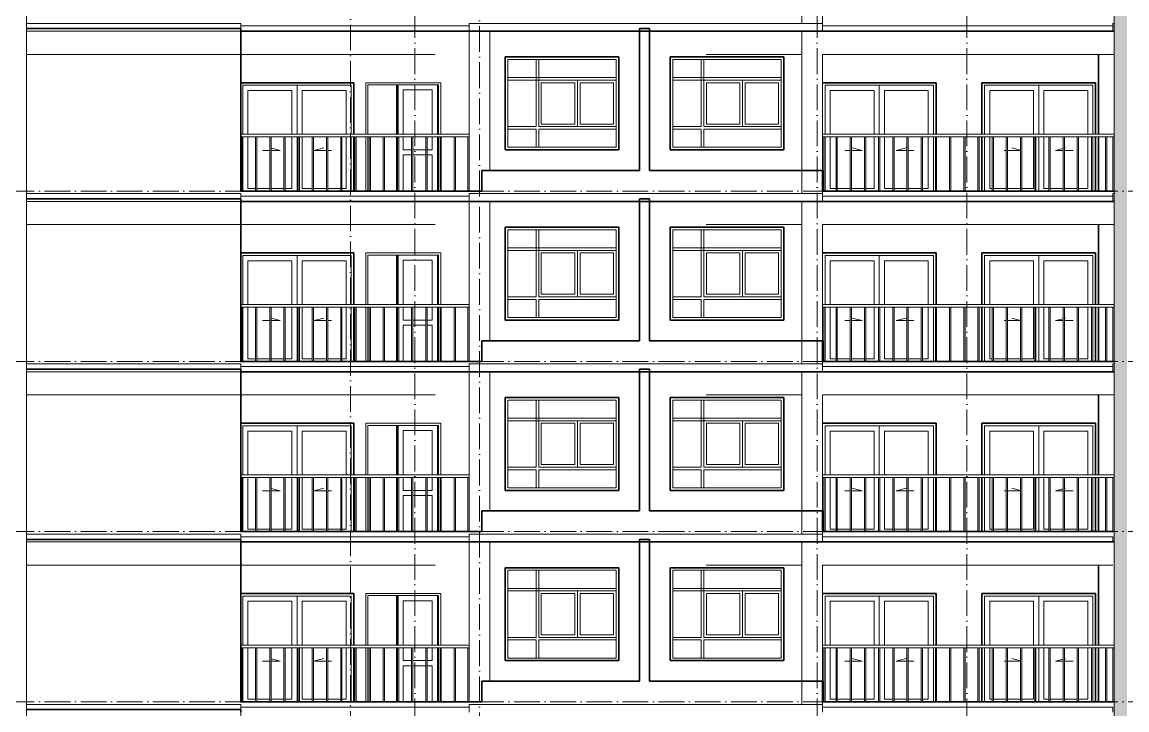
# Model space of a CAD drawing. Header units: millimetres. Extents: x -12680 to 112808, y -16580 to 93550.
# Drawn here: x 1588 to 23001, y 21745 to 35075 of the extents above; entities that cross this region are included whole.
import ezdxf

# ---------------------------------------------------------------- set-up
doc = ezdxf.new("R2010")
doc.units = ezdxf.units.MM
doc.linetypes.add('Grid Line', pattern=[14, 10, -2, 0, -2])
for name, color, linetype, lineweight in [('CUA', 31, 'Continuous', 9), ('HATCH-TUONG', 152, 'Continuous', 9), ('NET CAT', 3, 'Continuous', 5), ('NET CATConcrete', 3, 'Continuous', 5), ('NET THAY 1', 41, 'Continuous', 5), ('NET THAY 2', 55, 'Continuous', 5), ('NET-CAT', 3, 'Continuous', 9), ('NET-THAY', 2, 'Continuous', 15), ('TRUC', 225, 'Continuous', 5)]:
    doc.layers.add(name, color=color, linetype=linetype, lineweight=lineweight)

# ---------------------------------------------------------------- blocks, each defined once
blk = doc.blocks.new('ALC1807-ASCENT PLAZA-TANG DIEN HINH_rvt-1-MẶT CẮT B-B')
at = {"layer": 'NET-THAY', "color": 10}
for p, q in [((5575, 21850), (1676, 21850)), ((5575, 21850), (5825, 21850)), ((5825, 21850), (5825, 18700))]:
    blk.add_line(p, q, dxfattribs=at)
blk = doc.blocks.new('CUA LO GIA _LUA_ - CUA LO GIA _LUA_-78615-MẶT CẮT B-B')
at = {"layer": 'CUA', "color": 50}
for p, q in [((8016, 24000), (5825, 24000)), ((8016, 24000), (8016, 23000)), ((6916, 23950), (5866, 23950)), ((5866, 23000), (5866, 23950)), ((5866, 23950), (5866, 23000)), ((5866, 23950), (7966, 23950)), ((5966, 23850), (5966, 23000)), ((5966, 23850), (6816, 23850)), ((6816, 23000), (6816, 23850)), ((6916, 23950), (6916, 23000)), ((7016, 23850), (7866, 23850)), ((7016, 23850), (7016, 23000)), ((7866, 23000), (7866, 23850)), ((7966, 23000), (7966, 23950)), ((5866, 21900), (5866, 22950)), ((5866, 22950), (5866, 21900)), ((5966, 22950), (5966, 21950)), ((6816, 21950), (6816, 22950)), ((6916, 22950), (6916, 21900)), ((7016, 22950), (7016, 21950)), ((7866, 21950), (7866, 22950)), ((7966, 21900), (7966, 22950)), ((8016, 22950), (8016, 21900)), ((6587, 22689), (6413, 22735)), ((7244, 22689), (7437, 22740)), ((6247, 22689), (6388, 22689)), ((6413, 22689), (6587, 22689)), ((7488, 22689), (7244, 22689)), ((7584, 22689), (7513, 22689)), ((5966, 21950), (6113, 21950)), ((6138, 21950), (6388, 21950)), ((6413, 21950), (6663, 21950)), ((6688, 21950), (6816, 21950)), ((7016, 21950), (7213, 21950)), ((7238, 21950), (7488, 21950)), ((7513, 21950), (7763, 21950)), ((7788, 21950), (7866, 21950))]:
    blk.add_line(p, q, dxfattribs=at)
blk = doc.blocks.new('CUA SAN PHOI LUA - CUA SAN PHOI LUA 2-216031-MẶT CẮT B-B')
at = {"layer": 'CUA', "color": 50}
for p, q in [((8251, 24000), (8251, 23000)), ((9701, 24000), (8251, 24000)), ((9701, 23000), (9701, 24000)), ((8291, 23960), (8291, 23000)), ((8291, 23960), (9661, 23960)), ((8876, 23000), (8876, 23960)), ((8976, 23860), (9536, 23860)), ((8976, 23860), (8976, 23000)), ((9536, 23000), (9536, 23860)), ((9636, 23960), (9636, 23000)), ((9661, 23960), (9661, 23000)), ((8251, 22950), (8251, 21900)), ((8291, 22950), (8291, 21900)), ((8976, 22950), (8976, 22700)), ((9536, 22700), (9536, 22950)), ((9636, 22950), (9636, 21900)), ((9661, 22950), (9661, 21900)), ((8976, 22700), (9138, 22700)), ((9163, 22700), (9413, 22700)), ((9438, 22700), (9536, 22700)), ((8976, 22600), (8976, 21900)), ((9138, 22600), (8976, 22600)), ((9413, 22600), (9163, 22600)), ((9536, 22600), (9438, 22600)), ((9536, 21900), (9536, 22600))]:
    blk.add_line(p, q, dxfattribs=at)
blk = doc.blocks.new('X-PHONG NGU 2 - X-PHONG NGU 2_Recovery_ 3-60238-MẶT CẮT B-B')
at = {"layer": 'CUA', "color": 50}
for p, q in [((10951, 24500), (10951, 22700)), ((13151, 24500), (10951, 24500)), ((11001, 24450), (13101, 24450)), ((11001, 22750), (11001, 24450)), ((11601, 24450), (11551, 24450)), ((11551, 24450), (11551, 23150)), ((11601, 23150), (11601, 24450)), ((13101, 24450), (13101, 22750)), ((13151, 22700), (13151, 24500)), ((13101, 24100), (11001, 24100)), ((11001, 24100), (11001, 24050)), ((11001, 24050), (13101, 24050)), ((12351, 24050), (11601, 24050)), ((11601, 24050), (11601, 23150)), ((11651, 23200), (11651, 24000)), ((11651, 24000), (12301, 24000)), ((12301, 24000), (12301, 23200)), ((12351, 23150), (12351, 24050)), ((12401, 24000), (13051, 24000)), ((12401, 23200), (12401, 24000)), ((13051, 24000), (13051, 23200)), ((13101, 24050), (13101, 24100)), ((11551, 23150), (11001, 23150)), ((11001, 23150), (11001, 23100)), ((13101, 23150), (11601, 23150)), ((11601, 23150), (12351, 23150)), ((12301, 23200), (11651, 23200)), ((13051, 23200), (12401, 23200)), ((13101, 23100), (13101, 23150)), ((11001, 23100), (11551, 23100)), ((11551, 23100), (11551, 22750)), ((11601, 22750), (11601, 23100)), ((11601, 23100), (13101, 23100)), ((10951, 22700), (13151, 22700)), ((13101, 22750), (11001, 22750)), ((11551, 22750), (11601, 22750))]:
    blk.add_line(p, q, dxfattribs=at)
blk = doc.blocks.new('Railing - 25mm-V294-MẶT CẮT B-B')
at = {"layer": 'NET THAY 2', "color": 50, "lineweight": 9}
for p, q in [((1038, 22950), (1038, 21900)), ((1063, 21900), (1063, 22950))]:
    blk.add_line(p, q, dxfattribs=at)
blk = doc.blocks.new('Railing - 25mm-V293-MẶT CẮT B-B')
at = {"layer": 'NET THAY 2', "color": 50, "lineweight": 9}
blk.add_line((1313, 22950), (1313, 21900), dxfattribs=at)
blk = doc.blocks.new('Railing - Railing-216247-MẶT CẮT B-B')
at = {"extrusion": (0, 0, -1), "zscale": -1}
for name, p in [('Railing - 25mm-V294-MẶT CẮT B-B', (-6901, 0)), ('Railing - 25mm-V293-MẶT CẮT B-B', (-7163, 0)), ('Railing - 25mm-V294-MẶT CẮT B-B', (-7176, 0)), ('Railing - 25mm-V294-MẶT CẮT B-B', (-7451, 0)), ('Railing - 25mm-V294-MẶT CẮT B-B', (-7726, 0)), ('Railing - 25mm-V294-MẶT CẮT B-B', (-8001, 0)), ('Railing - 25mm-V294-MẶT CẮT B-B', (-8276, 0)), ('Railing - 25mm-V294-MẶT CẮT B-B', (-8551, 0)), ('Railing - 25mm-V294-MẶT CẮT B-B', (-8826, 0)), ('Railing - 25mm-V294-MẶT CẮT B-B', (-9101, 0)), ('Railing - 25mm-V294-MẶT CẮT B-B', (-9376, 0)), ('Railing - 25mm-V294-MẶT CẮT B-B', (-9651, 0)), ('Railing - 25mm-V294-MẶT CẮT B-B', (-9926, 0)), ('Railing - 25mm-V294-MẶT CẮT B-B', (-10201, 0)), ('Railing - 25mm-V294-MẶT CẮT B-B', (-10476, 0)), ('Railing - 25mm-V294-MẶT CẮT B-B', (-10751, 0)), ('Railing - 25mm-V294-MẶT CẮT B-B', (-11026, 0)), ('Railing - 25mm-V294-MẶT CẮT B-B', (-11289, 0))]:
    blk.add_blockref(name, p, dxfattribs=at)
blk = doc.blocks.new('Top Rail Type - Top Rail_Internal_-216248-MẶT CẮT B-B')
at = {"layer": 'NET THAY 1', "color": 50, "lineweight": 9}
for p, q in [((10251, 23000), (5825, 23000)), ((5825, 22950), (10251, 22950)), ((10251, 23000), (10251, 22950))]:
    blk.add_line(p, q, dxfattribs=at)
blk = doc.blocks.new('CUA LO GIA _LUA_ - CUA LO GIA _LUA_-V296-MẶT CẮT B-B')
at = {"layer": 'CUA', "color": 50}
for p, q in [((19301, 24000), (17101, 24000)), ((19301, 24000), (19301, 23000)), ((18201, 23950), (17151, 23950)), ((17151, 23000), (17151, 23950)), ((17151, 23950), (17151, 23000)), ((17151, 23950), (19251, 23950)), ((17251, 23850), (17251, 23000)), ((17251, 23850), (18101, 23850)), ((18101, 23000), (18101, 23850)), ((18201, 23950), (18201, 23000)), ((18301, 23850), (19151, 23850)), ((18301, 23850), (18301, 23000)), ((19151, 23000), (19151, 23850)), ((19251, 23000), (19251, 23950)), ((17151, 21900), (17151, 22950)), ((17151, 22950), (17151, 21900)), ((17251, 22950), (17251, 21950)), ((18101, 21950), (18101, 22950)), ((18301, 22950), (18301, 21950)), ((19151, 21950), (19151, 22950)), ((19251, 21900), (19251, 22950)), ((17872, 22689), (17679, 22740)), ((18529, 22689), (18722, 22740)), ((17532, 22689), (17638, 22689)), ((17663, 22689), (17872, 22689)), ((18738, 22689), (18529, 22689)), ((18869, 22689), (18763, 22689)), ((17251, 21950), (17363, 21950)), ((17388, 21950), (17638, 21950)), ((17663, 21950), (17913, 21950)), ((17938, 21950), (18101, 21950)), ((18301, 21950), (18463, 21950)), ((18488, 21950), (18738, 21950)), ((18763, 21950), (19013, 21950)), ((19038, 21950), (19151, 21950))]:
    blk.add_line(p, q, dxfattribs=at)
blk = doc.blocks.new('CUA LO GIA _LUA_ - CUA LO GIA _LUA_-V297-MẶT CẮT B-B')
at = {"layer": 'CUA', "color": 50}
for p, q in [((22391, 24000), (20191, 24000)), ((20191, 23000), (20191, 24000)), ((22391, 24000), (22391, 23000)), ((21291, 23950), (20241, 23950)), ((20241, 23000), (20241, 23950)), ((20241, 23950), (20241, 23000)), ((20241, 23950), (22341, 23950)), ((20341, 23850), (20341, 23000)), ((20341, 23850), (21191, 23850)), ((21191, 23000), (21191, 23850)), ((21291, 23950), (21291, 23000)), ((21391, 23850), (22241, 23850)), ((21391, 23850), (21391, 23000)), ((22241, 23000), (22241, 23850)), ((22341, 23000), (22341, 23950)), ((20191, 21900), (20191, 22950)), ((20241, 21900), (20241, 22950)), ((20241, 22950), (20241, 21900)), ((20341, 22950), (20341, 21950)), ((21191, 21950), (21191, 22950)), ((21291, 22950), (21291, 21900)), ((21391, 22950), (21391, 21950)), ((22241, 21950), (22241, 22950)), ((22341, 21900), (22341, 22950)), ((22391, 22950), (22391, 21900)), ((20938, 22695), (20769, 22740)), ((21619, 22689), (21763, 22727)), ((21788, 22734), (21812, 22740)), ((20622, 22689), (20663, 22689)), ((20688, 22689), (20938, 22689)), ((21763, 22689), (21619, 22689)), ((21959, 22689), (21788, 22689)), ((20341, 21950), (20388, 21950)), ((20413, 21950), (20663, 21950)), ((20688, 21950), (20938, 21950)), ((20963, 21950), (21191, 21950)), ((21391, 21950), (21488, 21950)), ((21513, 21950), (21763, 21950)), ((21788, 21950), (22038, 21950)), ((22063, 21950), (22241, 21950))]:
    blk.add_line(p, q, dxfattribs=at)
blk = doc.blocks.new('Railing - 25mm-V298-MẶT CẮT B-B')
at = {"layer": 'NET THAY 2', "color": 50, "lineweight": 9}
for p, q in [((22588, 21900), (22588, 22950)), ((22613, 21900), (22613, 22950))]:
    blk.add_line(p, q, dxfattribs=at)
blk = doc.blocks.new('Railing - 25mm-V299-MẶT CẮT B-B')
at = {"layer": 'NET THAY 2', "color": 50, "lineweight": 9}
blk.add_line((22726, 21900), (22726, 22950), dxfattribs=at)
blk = doc.blocks.new('Railing - 25mm-V300-MẶT CẮT B-B')
at = {"layer": 'NET THAY 2', "color": 50, "lineweight": 9}
blk.add_line((17126, 21900), (17126, 22950), dxfattribs=at)
blk = doc.blocks.new('Railing - Railing-216691-MẶT CẮT B-B')
for name, p in [('Railing - 25mm-V300-MẶT CẮT B-B', (0, 0)), ('Railing - 25mm-V298-MẶT CẮT B-B', (-5225, 0)), ('Railing - 25mm-V298-MẶT CẮT B-B', (-4950, 0)), ('Railing - 25mm-V298-MẶT CẮT B-B', (-4675, 0)), ('Railing - 25mm-V298-MẶT CẮT B-B', (-4400, 0)), ('Railing - 25mm-V298-MẶT CẮT B-B', (-4125, 0)), ('Railing - 25mm-V298-MẶT CẮT B-B', (-3850, 0)), ('Railing - 25mm-V298-MẶT CẮT B-B', (-3575, 0)), ('Railing - 25mm-V298-MẶT CẮT B-B', (-3300, 0)), ('Railing - 25mm-V298-MẶT CẮT B-B', (-3025, 0)), ('Railing - 25mm-V298-MẶT CẮT B-B', (-2750, 0)), ('Railing - 25mm-V298-MẶT CẮT B-B', (-2475, 0)), ('Railing - 25mm-V298-MẶT CẮT B-B', (-2200, 0)), ('Railing - 25mm-V298-MẶT CẮT B-B', (-1925, 0)), ('Railing - 25mm-V298-MẶT CẮT B-B', (-1650, 0)), ('Railing - 25mm-V298-MẶT CẮT B-B', (-1375, 0)), ('Railing - 25mm-V298-MẶT CẮT B-B', (-1100, 0)), ('Railing - 25mm-V298-MẶT CẮT B-B', (-825, 0)), ('Railing - 25mm-V298-MẶT CẮT B-B', (-550, 0)), ('Railing - 25mm-V298-MẶT CẮT B-B', (-275, 0)), ('Railing - 25mm-V298-MẶT CẮT B-B', (0, 0)), ('Railing - 25mm-V299-MẶT CẮT B-B', (0, 0))]:
    blk.add_blockref(name, p)
blk = doc.blocks.new('Top Rail Type - Top Rail_Internal_-216692-MẶT CẮT B-B')
at = {"layer": 'NET THAY 1', "color": 50, "lineweight": 9}
for p, q in [((22751, 23000), (17101, 23000)), ((22751, 22950), (17101, 22950))]:
    blk.add_line(p, q, dxfattribs=at)
blk = doc.blocks.new('ALC1807-ASCENT PLAZA-TANG DIEN HINH-TANG 5_rvt-1-MẶT CẮT B-B')
at = {"layer": 'NET-THAY', "color": 130, "lineweight": 35}
for p, q in [((5575, 25050), (1676, 25050)), ((5575, 25050), (5825, 25050)), ((5825, 25050), (5825, 21900)), ((13551, 22300), (13551, 25050)), ((13551, 25050), (13751, 25050)), ((13751, 25050), (13751, 22300)), ((10951, 22700), (10951, 24500)), ((10951, 24500), (13151, 24500)), ((13151, 24500), (13151, 22700)), ((14151, 22700), (14151, 24500)), ((14151, 24500), (16351, 24500)), ((16351, 24500), (16351, 22700)), ((22451, 24550), (22451, 23000)), ((5825, 24000), (8016, 24000)), ((8016, 24000), (8016, 23000)), ((17101, 24000), (19301, 24000)), ((19301, 24000), (19301, 23000)), ((20191, 23000), (20191, 24000)), ((20191, 24000), (22391, 24000)), ((22391, 24000), (22391, 23000)), ((8851, 23000), (8851, 23960)), ((8016, 22950), (8016, 21900)), ((8851, 21900), (8851, 22950)), ((20191, 21900), (20191, 22950)), ((22391, 22950), (22391, 21900)), ((22451, 22950), (22451, 21900)), ((13151, 22700), (10951, 22700)), ((16351, 22700), (14151, 22700)), ((13551, 22300), (10501, 22300)), ((10501, 22300), (10501, 21900)), ((17101, 22300), (13751, 22300)), ((17101, 21900), (17101, 22300)), ((10501, 21900), (5825, 21900)), ((22751, 21900), (17101, 21900)), ((1676, 21750), (5575, 21750)), ((5825, 21750), (5575, 21750)), ((5825, 21750), (5825, 21700))]:
    blk.add_line(p, q, dxfattribs=at)
at = {"color": 130, "lineweight": 35}
for name, p in [('X-PHONG NGU 2 - X-PHONG NGU 2_Recovery_ 3-60238-MẶT CẮT B-B', (0, 0)), ('X-PHONG NGU 2 - X-PHONG NGU 2_Recovery_ 3-60238-MẶT CẮT B-B', (3200, 0)), ('CUA LO GIA _LUA_ - CUA LO GIA _LUA_-78615-MẶT CẮT B-B', (0, 0)), ('CUA SAN PHOI LUA - CUA SAN PHOI LUA 2-216031-MẶT CẮT B-B', (0, 0)), ('CUA LO GIA _LUA_ - CUA LO GIA _LUA_-V296-MẶT CẮT B-B', (0, 0)), ('CUA LO GIA _LUA_ - CUA LO GIA _LUA_-V297-MẶT CẮT B-B', (0, 0)), ('Top Rail Type - Top Rail_Internal_-216248-MẶT CẮT B-B', (0, 0)), ('Railing - Railing-216247-MẶT CẮT B-B', (0, 0)), ('Top Rail Type - Top Rail_Internal_-216692-MẶT CẮT B-B', (0, 0)), ('Railing - Railing-216691-MẶT CẮT B-B', (0, 0))]:
    blk.add_blockref(name, p, dxfattribs=at)
blk = doc.blocks.new('Railing - Railing-V340-MẶT CẮT B-B')
for name, p in [('Railing - 25mm-V300-MẶT CẮT B-B', (0, 3300)), ('Railing - 25mm-V298-MẶT CẮT B-B', (-5225, 3300)), ('Railing - 25mm-V298-MẶT CẮT B-B', (-4950, 3300)), ('Railing - 25mm-V298-MẶT CẮT B-B', (-4675, 3300)), ('Railing - 25mm-V298-MẶT CẮT B-B', (-4400, 3300)), ('Railing - 25mm-V298-MẶT CẮT B-B', (-4125, 3300)), ('Railing - 25mm-V298-MẶT CẮT B-B', (-3850, 3300)), ('Railing - 25mm-V298-MẶT CẮT B-B', (-3575, 3300)), ('Railing - 25mm-V298-MẶT CẮT B-B', (-3300, 3300)), ('Railing - 25mm-V298-MẶT CẮT B-B', (-3025, 3300)), ('Railing - 25mm-V298-MẶT CẮT B-B', (-2750, 3300)), ('Railing - 25mm-V298-MẶT CẮT B-B', (-2475, 3300)), ('Railing - 25mm-V298-MẶT CẮT B-B', (-2200, 3300)), ('Railing - 25mm-V298-MẶT CẮT B-B', (-1925, 3300)), ('Railing - 25mm-V298-MẶT CẮT B-B', (-1650, 3300)), ('Railing - 25mm-V298-MẶT CẮT B-B', (-1375, 3300)), ('Railing - 25mm-V298-MẶT CẮT B-B', (-1100, 3300)), ('Railing - 25mm-V298-MẶT CẮT B-B', (-825, 3300)), ('Railing - 25mm-V298-MẶT CẮT B-B', (-550, 3300)), ('Railing - 25mm-V298-MẶT CẮT B-B', (-275, 3300)), ('Railing - 25mm-V298-MẶT CẮT B-B', (0, 3300)), ('Railing - 25mm-V299-MẶT CẮT B-B', (0, 3300))]:
    blk.add_blockref(name, p)
blk = doc.blocks.new('ALC1807-ASCENT PLAZA-TANG DIEN HINH-TANG 5_rvt-2-MẶT CẮT B-B')
at = {"layer": 'NET-THAY', "color": 130, "lineweight": 35}
for p, q in [((5575, 28350), (1676, 28350)), ((5575, 28350), (5825, 28350)), ((5825, 28350), (5825, 25200)), ((13551, 25600), (13551, 28350)), ((13551, 28350), (13751, 28350)), ((13751, 28350), (13751, 25600)), ((22451, 27850), (22451, 26300)), ((10951, 26000), (10951, 27800)), ((10951, 27800), (13151, 27800)), ((13151, 27800), (13151, 26000)), ((14151, 26000), (14151, 27800)), ((14151, 27800), (16351, 27800)), ((16351, 27800), (16351, 26000)), ((5825, 27300), (8016, 27300)), ((8016, 27300), (8016, 26300)), ((8851, 26300), (8851, 27260)), ((17101, 27300), (19301, 27300)), ((19301, 27300), (19301, 26300)), ((20191, 26300), (20191, 27300)), ((20191, 27300), (22391, 27300)), ((22391, 27300), (22391, 26300)), ((8016, 26250), (8016, 25200)), ((8851, 25200), (8851, 26250)), ((20191, 25200), (20191, 26250)), ((22391, 26250), (22391, 25200)), ((22451, 26250), (22451, 25200)), ((13151, 26000), (10951, 26000)), ((16351, 26000), (14151, 26000)), ((13551, 25600), (10501, 25600)), ((10501, 25600), (10501, 25200)), ((17101, 25600), (13751, 25600)), ((17101, 25200), (17101, 25600)), ((10501, 25200), (5825, 25200)), ((22751, 25200), (17101, 25200)), ((1676, 25050), (5575, 25050)), ((5825, 25050), (5575, 25050)), ((5825, 25050), (5825, 25000)), ((5826, 25000), (10501, 25000)), ((10501, 25000), (13651, 25000)), ((13651, 25000), (17101, 25000)), ((17101, 25000), (22751, 25000))]:
    blk.add_line(p, q, dxfattribs=at)
at = {"color": 130, "lineweight": 35}
for name, p in [('X-PHONG NGU 2 - X-PHONG NGU 2_Recovery_ 3-60238-MẶT CẮT B-B', (0, 3300)), ('X-PHONG NGU 2 - X-PHONG NGU 2_Recovery_ 3-60238-MẶT CẮT B-B', (3200, 3300)), ('CUA LO GIA _LUA_ - CUA LO GIA _LUA_-78615-MẶT CẮT B-B', (0, 3300)), ('CUA SAN PHOI LUA - CUA SAN PHOI LUA 2-216031-MẶT CẮT B-B', (0, 3300)), ('CUA LO GIA _LUA_ - CUA LO GIA _LUA_-V296-MẶT CẮT B-B', (0, 3300)), ('CUA LO GIA _LUA_ - CUA LO GIA _LUA_-V297-MẶT CẮT B-B', (0, 3300)), ('Top Rail Type - Top Rail_Internal_-216248-MẶT CẮT B-B', (0, 3300)), ('Railing - Railing-216247-MẶT CẮT B-B', (0, 3300)), ('Top Rail Type - Top Rail_Internal_-216692-MẶT CẮT B-B', (0, 3300)), ('Railing - Railing-V340-MẶT CẮT B-B', (0, 0))]:
    blk.add_blockref(name, p, dxfattribs=at)
blk = doc.blocks.new('ALC1807-ASCENT PLAZA-TANG DIEN HINH-TANG 5_rvt-3-MẶT CẮT B-B')
at = {"layer": 'NET-THAY', "color": 130, "lineweight": 35}
for p, q in [((5575, 31650), (1676, 31650)), ((5575, 31650), (5825, 31650)), ((5825, 31650), (5825, 28500)), ((13551, 28900), (13551, 31650)), ((13551, 31650), (13751, 31650)), ((13751, 31650), (13751, 28900)), ((10951, 29300), (10951, 31100)), ((10951, 31100), (13151, 31100)), ((13151, 31100), (13151, 29300)), ((14151, 29300), (14151, 31100)), ((14151, 31100), (16351, 31100)), ((16351, 31100), (16351, 29300)), ((22451, 31150), (22451, 29600)), ((5825, 30600), (8016, 30600)), ((8016, 30600), (8016, 29600)), ((8851, 29600), (8851, 30560)), ((17101, 30600), (19301, 30600)), ((19301, 30600), (19301, 29600)), ((20191, 29600), (20191, 30600)), ((20191, 30600), (22391, 30600)), ((22391, 30600), (22391, 29600)), ((8016, 29550), (8016, 28500)), ((8851, 28500), (8851, 29550)), ((20191, 28500), (20191, 29550)), ((22391, 29550), (22391, 28500)), ((22451, 29550), (22451, 28500)), ((13151, 29300), (10951, 29300)), ((16351, 29300), (14151, 29300)), ((13551, 28900), (10501, 28900)), ((10501, 28900), (10501, 28500)), ((17101, 28900), (13751, 28900)), ((17101, 28500), (17101, 28900)), ((10501, 28500), (5825, 28500)), ((22751, 28500), (17101, 28500)), ((1676, 28350), (5575, 28350)), ((5825, 28350), (5575, 28350)), ((5825, 28350), (5825, 28300)), ((5826, 28300), (10501, 28300)), ((10501, 28300), (13651, 28300)), ((13651, 28300), (17101, 28300)), ((17101, 28300), (22751, 28300))]:
    blk.add_line(p, q, dxfattribs=at)
at = {"color": 130, "lineweight": 35}
for name, p in [('X-PHONG NGU 2 - X-PHONG NGU 2_Recovery_ 3-60238-MẶT CẮT B-B', (0, 6600)), ('X-PHONG NGU 2 - X-PHONG NGU 2_Recovery_ 3-60238-MẶT CẮT B-B', (3200, 6600)), ('CUA LO GIA _LUA_ - CUA LO GIA _LUA_-78615-MẶT CẮT B-B', (0, 6600)), ('CUA SAN PHOI LUA - CUA SAN PHOI LUA 2-216031-MẶT CẮT B-B', (0, 6600)), ('CUA LO GIA _LUA_ - CUA LO GIA _LUA_-V296-MẶT CẮT B-B', (0, 6600)), ('CUA LO GIA _LUA_ - CUA LO GIA _LUA_-V297-MẶT CẮT B-B', (0, 6600)), ('Top Rail Type - Top Rail_Internal_-216248-MẶT CẮT B-B', (0, 6600)), ('Railing - Railing-216247-MẶT CẮT B-B', (0, 6600)), ('Top Rail Type - Top Rail_Internal_-216692-MẶT CẮT B-B', (0, 6600)), ('Railing - Railing-V340-MẶT CẮT B-B', (0, 3300))]:
    blk.add_blockref(name, p, dxfattribs=at)
blk = doc.blocks.new('ALC1807-ASCENT PLAZA-TANG DIEN HINH-TANG 5_rvt-4-MẶT CẮT B-B')
at = {"layer": 'NET-THAY', "color": 130, "lineweight": 35}
for p, q in [((5575, 34950), (1676, 34950)), ((5575, 34950), (5825, 34950)), ((5825, 34950), (5825, 31800)), ((13551, 32200), (13551, 34950)), ((13551, 34950), (13751, 34950)), ((13751, 34950), (13751, 32200)), ((10951, 32600), (10951, 34400)), ((10951, 34400), (13151, 34400)), ((13151, 34400), (13151, 32600)), ((14151, 32600), (14151, 34400)), ((14151, 34400), (16351, 34400)), ((16351, 34400), (16351, 32600)), ((22451, 34450), (22451, 32900)), ((5825, 33900), (8016, 33900)), ((8016, 33900), (8016, 32900)), ((8851, 32900), (8851, 33860)), ((17101, 33900), (19301, 33900)), ((19301, 33900), (19301, 32900)), ((20191, 32900), (20191, 33900)), ((20191, 33900), (22391, 33900)), ((22391, 33900), (22391, 32900)), ((8016, 32850), (8016, 31800)), ((8851, 31800), (8851, 32850)), ((20191, 31800), (20191, 32850)), ((22391, 32850), (22391, 31800)), ((22451, 32850), (22451, 31800)), ((13151, 32600), (10951, 32600)), ((16351, 32600), (14151, 32600)), ((13551, 32200), (10501, 32200)), ((10501, 32200), (10501, 31800)), ((17101, 32200), (13751, 32200)), ((17101, 31800), (17101, 32200)), ((10501, 31800), (5825, 31800)), ((22751, 31800), (17101, 31800)), ((1676, 31650), (5575, 31650)), ((5825, 31650), (5575, 31650)), ((5825, 31650), (5825, 31600)), ((5826, 31600), (10501, 31600)), ((10501, 31600), (13651, 31600)), ((13651, 31600), (17101, 31600)), ((17101, 31600), (22751, 31600))]:
    blk.add_line(p, q, dxfattribs=at)
at = {"color": 130, "lineweight": 35}
for name, p in [('X-PHONG NGU 2 - X-PHONG NGU 2_Recovery_ 3-60238-MẶT CẮT B-B', (0, 9900)), ('X-PHONG NGU 2 - X-PHONG NGU 2_Recovery_ 3-60238-MẶT CẮT B-B', (3200, 9900)), ('CUA LO GIA _LUA_ - CUA LO GIA _LUA_-78615-MẶT CẮT B-B', (0, 9900)), ('CUA SAN PHOI LUA - CUA SAN PHOI LUA 2-216031-MẶT CẮT B-B', (0, 9900)), ('CUA LO GIA _LUA_ - CUA LO GIA _LUA_-V296-MẶT CẮT B-B', (0, 9900)), ('CUA LO GIA _LUA_ - CUA LO GIA _LUA_-V297-MẶT CẮT B-B', (0, 9900)), ('Top Rail Type - Top Rail_Internal_-216248-MẶT CẮT B-B', (0, 9900)), ('Railing - Railing-216247-MẶT CẮT B-B', (0, 9900)), ('Top Rail Type - Top Rail_Internal_-216692-MẶT CẮT B-B', (0, 9900)), ('Railing - Railing-V340-MẶT CẮT B-B', (0, 6600))]:
    blk.add_blockref(name, p, dxfattribs=at)
blk = doc.blocks.new('ALC1807-ASCENT PLAZA-TANG DIEN HINH-TANG 5_rvt-5-MẶT CẮT B-B')
at = {"layer": 'NET-THAY', "color": 130, "lineweight": 35}
for p, q in [((1676, 34950), (5575, 34950)), ((5825, 34950), (5575, 34950)), ((5825, 34950), (5825, 34900)), ((5826, 34900), (10501, 34900)), ((10501, 34900), (13651, 34900)), ((13651, 34900), (17101, 34900)), ((17101, 34900), (22751, 34900))]:
    blk.add_line(p, q, dxfattribs=at)

msp = doc.modelspace()

# ---------------------------------------------------------------- hatches: boundary and pattern name
at = {"layer": 'HATCH-TUONG', "lineweight": 5}
h = msp.add_hatch(dxfattribs=at)
h.set_pattern_fill('FP_1', color=256, style=0, pattern_type=2)
h.set_pattern_definition([(45, (41557.3, 40400), (-476.246, 476.246), []), (45, (41652.6, 40400), (-476.246, 476.246), []), (45, (41462.1, 40400), (-476.246, 476.246), []), (45, (41938.3, 40400), (-476.246, 476.246), []), (45, (42033.6, 40400), (-476.246, 476.246), []), (0, (41843.1, 40495.25), (0, 952.5), [95.25, -857.25]), (0, (41938.3, 40590.5), (0, 952.5), [95.25, -857.25]), (45, (41843.1, 40495.25), (0, 952.491), [134.684, -1212.342]), (45, (41938.3, 40495.25), (0, 952.491), [134.684, -1212.342]), (0, (41843.1, 40495.25), (0, 952.5), [95.25, -857.25]), (90, (41366.8, 40495.25), (-952.5, 6e-14), [95.25, -857.25]), (90, (41462.1, 40495.25), (-952.5, 6e-14), [190.5, -762]), (45, (41366.8, 40590.5), (0, 952.491), [134.684, -1212.342]), (90, (42224.1, 40781), (-952.5, 6e-14), [95.25, -857.25]), (0, (42128.8, 40781), (0, 952.5), [95.25, -857.25]), (45, (42128.8, 40781), (0, 952.491), [134.684, -1212.342]), (0, (42319.3, 40495.25), (0, 952.5), [95.25, -857.25]), (0, (42319.3, 40971.5), (0, 952.5), [95.25, -857.25]), (90, (42509.8, 41066.75), (-952.5, 6e-14), [95.25, -857.25]), (45, (42319.3, 40971.5), (0, 952.491), [269.367, -1077.659]), (45, (42414.6, 40971.5), (0, 952.491), [134.684, -1212.342]), (45, (42605.1, 41162), (0, 952.491), [134.684, -1212.342]), (0, (42605.1, 41257.25), (0, 952.5), [95.25, -857.25]), (90, (42605.1, 41162), (-952.5, 6e-14), [95.25, -857.25]), (0, (41938.3, 41162), (0, 952.5), [95.25, -857.25]), (0, (42128.8, 41257.25), (0, 952.5), [95.25, -857.25]), (90, (42033.6, 41162), (-952.5, 6e-14), [95.25, -857.25]), (90, (42128.8, 41162), (-952.5, 6e-14), [95.25, -857.25]), (45, (41938.3, 41162), (0, 952.491), [134.684, -1212.342]), (45, (42128.8, 41162), (0, 952.491), [134.684, -1212.342]), (135, (41581.06, 40614.8), (-952.491, 6e-14), [134.684, -1212.342]), (135, (41700.2, 40733.4), (-952.491, 6e-14), [134.684, -1212.342]), (135, (41771.64, 40804.8), (-952.491, 6e-14), [134.684, -1212.342]), (135, (41795.45, 40828.6), (-952.491, 6e-14), [134.684, -1212.342]), (135, (41843.1, 40876.25), (-952.491, 6e-14), [134.684, -1212.342]), (135, (41866.9, 40900.06), (-952.491, 6e-14), [134.684, -1212.342]), (135, (41938.3, 40971.5), (-952.491, 6e-14), [134.684, -1212.342]), (135, (41985.95, 41019.1), (-952.491, 6e-14), [134.684, -1212.342]), (45, (41581.06, 40614.8), (0, 952.491), [95.25, -1251.776]), (45, (41700.2, 40733.4), (0, 952.491), [67.361, -1279.665]), (45, (41866.9, 40900.06), (0, 952.491), [67.361, -1279.665]), (45, (41771.64, 40995.3), (0, 952.491), [67.361, -1279.665]), (45, (41938.3, 40971.5), (0, 952.491), [67.361, -1279.665]), (45, (41843.1, 41066.75), (0, 952.491), [67.361, -1279.665]), (0, (41486.3, 40709.5), (0, 952.5), [190.043, -762.457]), (0, (41700.2, 40923.9), (0, 952.5), [95.25, -857.25])])
h.paths.add_polyline_path([(22750.5, -8350), (23000.5, -8350), (23000.5, 93250), (22750.5, 93250), (22750.5, 4034.6)], flags=0)

# ---------------------------------------------------------------- linework, layer by layer
at = {"layer": 'NET CAT'}
for p, q in [((1675.5, 81250), (1675.5, 18550)), ((16700.5, 35050), (16700.5, 38200)), ((17100.5, 37750), (17100.5, 35050)), ((17100.5, 35050), (16700.5, 35050)), ((10250.5, 34900), (10250.5, 32900)), ((10650.5, 34900), (10650.5, 32200)), ((16700.5, 34900), (17100.5, 34900)), ((16700.5, 31750), (16700.5, 34900)), ((17100.5, 34450), (17100.5, 31750)), ((17100.5, 31750), (16700.5, 31750)), ((10250.5, 31600), (10250.5, 29600)), ((10650.5, 31600), (10650.5, 28900)), ((16700.5, 31600), (17100.5, 31600)), ((16700.5, 28450), (16700.5, 31600)), ((17100.5, 31150), (17100.5, 28450)), ((10250.5, 28300), (10250.5, 26300)), ((10650.5, 28300), (10650.5, 25600)), ((17100.5, 28450), (16700.5, 28450)), ((16700.5, 28300), (17100.5, 28300)), ((16700.5, 25150), (16700.5, 28300)), ((17100.5, 27850), (17100.5, 25150)), ((17100.5, 25150), (16700.5, 25150)), ((10250.5, 25000), (10250.5, 23000)), ((10650.5, 25000), (10650.5, 22300)), ((16700.5, 25000), (17100.5, 25000)), ((16700.5, 21850), (16700.5, 25000)), ((17100.5, 24550), (17100.5, 21850)), ((17100.5, 21850), (16700.5, 21850))]:
    msp.add_line(p, q, dxfattribs=at)
at = {"layer": 'NET CATConcrete'}
for p, q in [((22730.5, 35050), (22750.5, 35050)), ((22730.5, 35050), (22730.5, 35000)), ((22730.5, 35000), (22730.5, 34900)), ((5825.5, 34900), (1675.5, 34900)), ((5825.5, 34900), (5825.5, 34450)), ((5825.5, 34450), (5825.5, 34900)), ((16700.5, 34450), (16700.5, 34900)), ((22730.5, 34900), (17100.5, 34900)), ((5825.5, 34450), (1675.5, 34450)), ((9594, 34450), (5825.5, 34450)), ((16700.5, 34450), (14848.2, 34450)), ((22730.5, 34450), (17100.5, 34450)), ((22750.5, 34450), (22730.5, 34450)), ((22730.5, 31750), (22750.5, 31750)), ((22730.5, 31750), (22730.5, 31700)), ((22730.5, 31700), (22730.5, 31600)), ((5825.5, 31600), (1675.5, 31600)), ((5825.5, 31600), (5825.5, 31150)), ((5825.5, 31150), (5825.5, 31600)), ((16700.5, 31150), (16700.5, 31600)), ((22730.5, 31600), (17100.5, 31600)), ((5825.5, 31150), (1675.5, 31150)), ((9594, 31150), (5825.5, 31150)), ((16700.5, 31150), (14848.2, 31150)), ((22730.5, 31150), (17100.5, 31150)), ((22750.5, 31150), (22730.5, 31150)), ((5825.5, 28300), (1675.5, 28300)), ((5825.5, 28300), (5825.5, 27850)), ((5825.5, 27850), (5825.5, 28300)), ((16700.5, 27850), (16700.5, 28300)), ((22730.5, 28300), (17100.5, 28300)), ((22730.5, 28450), (22750.5, 28450)), ((22730.5, 28450), (22730.5, 28400)), ((22730.5, 28400), (22730.5, 28300)), ((5825.5, 27850), (1675.5, 27850)), ((9594, 27850), (5825.5, 27850)), ((16700.5, 27850), (14848.2, 27850)), ((22730.5, 27850), (17100.5, 27850)), ((22750.5, 27850), (22730.5, 27850)), ((5825.5, 25000), (1675.5, 25000)), ((5825.5, 25000), (5825.5, 24550)), ((5825.5, 24550), (5825.5, 25000)), ((16700.5, 24550), (16700.5, 25000)), ((22730.5, 25000), (17100.5, 25000)), ((5825.5, 24550), (1675.5, 24550)), ((9594, 24550), (5825.5, 24550)), ((16700.5, 24550), (14848.2, 24550)), ((22730.5, 24550), (17100.5, 24550))]:
    msp.add_line(p, q, dxfattribs=at)
at = {"layer": 'NET-CAT'}
msp.add_line((22750.5, 93250), (22750.5, -7350), dxfattribs=at)
at = {"layer": 'NET-THAY', "lineweight": 9}
for p, q in [((1675.5, 35050), (5825.5, 35050)), ((5825.5, 35050), (5825.5, 34900)), ((5825.5, 35000), (10250.5, 35000)), ((10250.5, 35050), (17100.5, 35050)), ((10250.5, 35050), (10250.5, 34900)), ((17100.5, 35050), (17100.5, 34900)), ((17100.5, 35000), (22730.5, 35000)), ((22730.5, 35000), (22730.5, 34900)), ((22730.5, 34900), (1675.5, 34900)), ((1675.5, 31750), (5825.5, 31750)), ((5825.5, 31750), (5825.5, 31600)), ((5825.5, 31700), (10250.5, 31700)), ((10250.5, 31750), (17100.5, 31750)), ((10250.5, 31750), (10250.5, 31600)), ((17100.5, 31750), (17100.5, 31600)), ((17100.5, 31700), (22730.5, 31700)), ((22730.5, 31700), (22730.5, 31600)), ((22730.5, 31600), (1675.5, 31600)), ((1675.5, 28450), (5825.5, 28450)), ((22730.5, 28300), (1675.5, 28300)), ((5825.5, 28450), (5825.5, 28300)), ((5825.5, 28400), (10250.5, 28400)), ((10250.5, 28450), (17100.5, 28450)), ((10250.5, 28450), (10250.5, 28300)), ((17100.5, 28450), (17100.5, 28300)), ((17100.5, 28400), (22730.5, 28400)), ((22730.5, 28400), (22730.5, 28300)), ((1675.5, 25150), (5825.5, 25150)), ((5825.5, 25150), (5825.5, 25000)), ((5825.5, 25100), (10250.5, 25100)), ((10250.5, 25150), (17100.5, 25150)), ((10250.5, 25150), (10250.5, 25000)), ((17100.5, 25150), (17100.5, 25000)), ((17100.5, 25100), (22730.5, 25100)), ((22730.5, 25100), (22730.5, 25000)), ((22730.5, 25000), (1675.5, 25000)), ((1675.5, 21850), (5825.5, 21850)), ((5825.5, 21850), (5825.5, 21700)), ((10250.5, 21850), (17100.5, 21850)), ((10250.5, 21850), (10250.5, 21700)), ((17100.5, 21850), (17100.5, 21700)), ((5825.5, 21800), (10250.5, 21800)), ((17100.5, 21800), (22730.5, 21800)), ((22730.5, 21800), (22730.5, 21700))]:
    msp.add_line(p, q, dxfattribs=at)
at = {"layer": 'TRUC', "linetype": 'Grid Line', "ltscale": 50}
for p, q in [((7950.5, -9583.2), (7950.5, 91838.4)), ((9200.5, -11438.8), (9200.5, 91838.4)), ((10450.5, -9609), (10450.5, 91838.4)), ((17000.5, -11438.8), (17000.5, 91838.4)), ((19900.5, -11438.8), (19900.5, 91838.4)), ((-12679, 31800), (108517.8, 31800)), ((-12679, 28500), (108517.8, 28500)), ((-12679, 25200), (108517.8, 25200)), ((-12679, 21900), (108517.8, 21900))]:
    msp.add_line(p, q, dxfattribs=at)

# ---------------------------------------------------------------- block references
at = {"lineweight": 5}
for name in ['ALC1807-ASCENT PLAZA-TANG DIEN HINH-TANG 5_rvt-5-MẶT CẮT B-B', 'ALC1807-ASCENT PLAZA-TANG DIEN HINH-TANG 5_rvt-4-MẶT CẮT B-B', 'ALC1807-ASCENT PLAZA-TANG DIEN HINH-TANG 5_rvt-3-MẶT CẮT B-B', 'ALC1807-ASCENT PLAZA-TANG DIEN HINH-TANG 5_rvt-2-MẶT CẮT B-B', 'ALC1807-ASCENT PLAZA-TANG DIEN HINH-TANG 5_rvt-1-MẶT CẮT B-B', 'ALC1807-ASCENT PLAZA-TANG DIEN HINH_rvt-1-MẶT CẮT B-B']:
    msp.add_blockref(name, (0, 0), dxfattribs=at)

doc.saveas('drawing.dxf')
